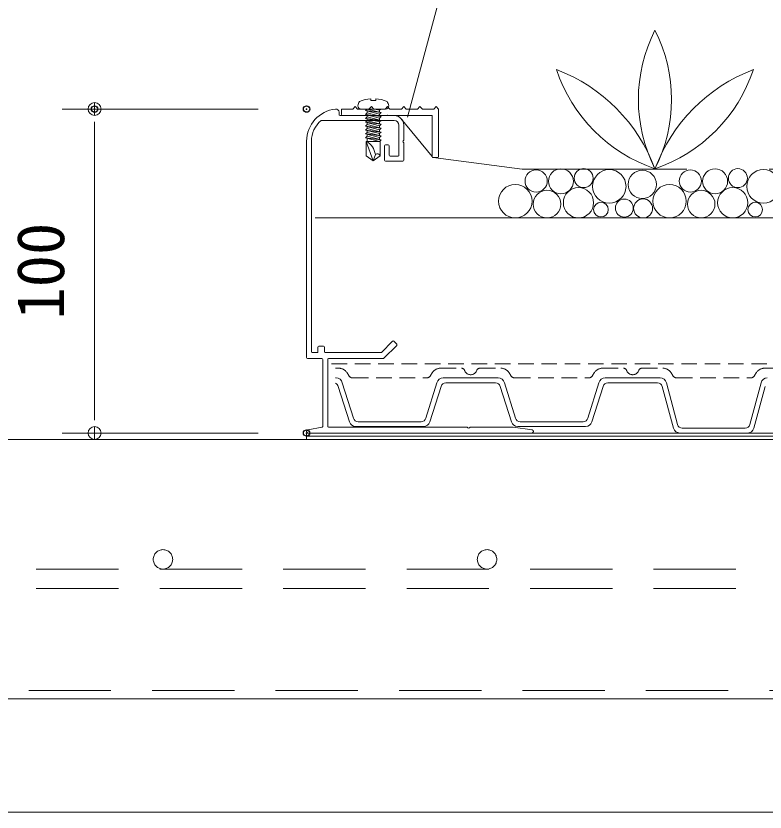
# Model space of a CAD drawing. Units: millimetres, scale not verified. Extents: x -1485 to 1485, y -1050 to 1050.
# Drawn here: x -412.7 to -181.5, y -354.6 to -108.8 of the extents above; entities that cross this region are included whole.
import ezdxf
from ezdxf.enums import TextEntityAlignment as Align

# ---------------------------------------------------------------- set-up
doc = ezdxf.new("R2010")
doc.units = ezdxf.units.MM
doc.header["$LTSCALE"] = 4
doc.header["$PDMODE"] = 32
doc.header["$PDSIZE"] = 2
for name, pattern in [('DASHED1', [1.8, 1.2, -0.6]), ('USER1', [19.05, 12.7, -6.35]), ('USER2', [9.525, 6.35, -3.175])]:
    doc.linetypes.add(name, pattern=pattern)
for name, color, linetype, lineweight in [('0-0_0', 7, 'Continuous', 18), ('0-3_KUTAI', 3, 'Continuous', 18), ('0-4_BOUSUI', 1, 'Continuous', 18), ('0-5_dannnetu', 6, 'Continuous', 18), ('0-6_KANAMONO', 4, 'Continuous', 18), ('0-7_buhin', 4, 'Continuous', 18), ('0-9_MOJI', 7, 'Continuous', 18), ('0-A_ecom', 7, 'Continuous', 18), ('0-B_GREEN', 3, 'Continuous', 18), ('0-C_FD-L', 8, 'DASHED1', 18), ('0-E_tensen', 7, 'USER2', 18)]:
    doc.layers.add(name, color=color, linetype=linetype, lineweight=lineweight)
doc.layers.add('0-1_DEFPOINTS', color=7, linetype='Continuous')
doc.styles.add('ＭＳ ゴシック', font='')
doc.styles.get('ＭＳ ゴシック').set_extended_font_data('MS Gothic')

# ---------------------------------------------------------------- blocks, each defined once
blk = doc.blocks.new('_Dot')
at = {"layer": '0-0_0'}
for p, q in [((-0.5, 0), (-1, 0)), ((0.25, 0), (-0.25, 0))]:
    blk.add_line(p, q, dxfattribs=at)
blk.add_circle((0, 0), 0.25, dxfattribs=at)
blk = doc.blocks.new('D1')
at = {"layer": '0-1_DEFPOINTS'}
for p in [(1096.582, 912.415), (1162.011, 912.415), (1162.011, 812.415)]:
    blk.add_point(p, dxfattribs=at)
at = {"layer": '0-9_MOJI'}
for p, q in [((1147.011, 912.415), (1086.582, 912.415)), ((1096.582, 820.415), (1096.582, 904.415)), ((1147.011, 812.415), (1086.582, 812.415))]:
    blk.add_line(p, q, dxfattribs=at)
at = {"layer": '0-9_MOJI', "xscale": 8, "yscale": 8}
for p, rotation in [((1096.582, 912.415), 90), ((1096.582, 812.415), 270)]:
    blk.add_blockref('_Dot', p, dxfattribs=dict(at, rotation=rotation))
at = {"layer": '0-9_MOJI', "style": 'ＭＳ ゴシック'}
blk.add_text('100', height=14.66, rotation=90, dxfattribs=at).set_placement((1091.582, 847.415), align=Align.BOTTOM_LEFT)

msp = doc.modelspace()

# ---------------------------------------------------------------- linework, layer by layer
at = {"layer": '0-3_KUTAI'}
msp.add_line((647.687, -239.585), (-751.663, -239.585), dxfattribs=at)
at = {"layer": '0-4_BOUSUI'}
for p, q in [((647.687, -238.585), (-322.989, -238.585)), ((647.687, -238.585), (-322.989, -238.585)), ((647.687, -354.585), (-751.663, -354.585))]:
    msp.add_line(p, q, dxfattribs=at)
msp.add_lwpolyline([(-322.989, -237.585), (27.011, -237.585), (27.011, -238.585), (-322.989, -238.585)], close=True, dxfattribs=at)
msp.add_lwpolyline([(-322.989, -237.585), (27.011, -237.585), (27.011, -238.585), (-322.989, -238.585)], close=True, dxfattribs=at)
at = {"layer": '0-5_dannnetu'}
msp.add_line((647.687, -319.585), (-751.663, -319.585), dxfattribs=at)
at = {"layer": '0-6_KANAMONO'}
for p, q in [((-312.262, -139.285), (-312.262, -137.585)), ((-298.668, -137.585), (-306.168, -137.585)), ((-304.818, -138.085), (-304.318, -137.585)), ((-300.018, -138.685), (-304.318, -137.585)), ((-300.518, -137.985), (-302.082, -137.585)), ((-300.518, -137.985), (-300.118, -137.585)), ((-312.989, -139.285), (-312.989, -138.585)), ((-295.989, -139.585), (-312.689, -139.585)), ((-300.518, -139.185), (-304.818, -138.085)), ((-300.018, -138.685), (-304.818, -138.085)), ((-304.818, -139.285), (-304.318, -138.785)), ((-300.018, -139.885), (-304.818, -139.285)), ((-300.518, -140.385), (-304.818, -139.285)), ((-304.818, -140.485), (-304.318, -139.985)), ((-304.318, -138.213), (-304.318, -138.785)), ((-300.018, -139.885), (-304.318, -138.785)), ((-304.318, -139.413), (-304.318, -139.985)), ((-300.018, -141.085), (-304.318, -139.985)), ((-300.518, -137.985), (-300.518, -138.558)), ((-300.518, -139.185), (-300.018, -138.685)), ((-300.518, -139.185), (-300.518, -139.758)), ((-300.518, -140.385), (-300.018, -139.885)), ((-318.532, -141.085), (-295.989, -141.085)), ((-300.018, -141.085), (-304.818, -140.485)), ((-300.518, -141.585), (-304.818, -140.485)), ((-304.818, -141.685), (-304.318, -141.185)), ((-300.018, -142.285), (-304.818, -141.685)), ((-300.518, -142.785), (-304.818, -141.685)), ((-304.818, -142.885), (-304.318, -142.385)), ((-304.318, -140.613), (-304.318, -141.185)), ((-300.018, -142.285), (-304.318, -141.185)), ((-304.318, -141.813), (-304.318, -142.385)), ((-300.018, -143.485), (-304.318, -142.385)), ((-300.518, -140.385), (-300.518, -140.958)), ((-300.518, -141.585), (-300.018, -141.085)), ((-300.518, -141.585), (-300.518, -142.158)), ((-300.518, -142.785), (-300.018, -142.285)), ((-300.018, -143.485), (-304.818, -142.885)), ((-300.518, -143.985), (-304.818, -142.885)), ((-304.818, -144.085), (-304.318, -143.585)), ((-300.018, -144.685), (-304.818, -144.085)), ((-300.518, -145.185), (-304.818, -144.085)), ((-304.818, -145.285), (-304.318, -144.785)), ((-304.318, -143.013), (-304.318, -143.585)), ((-300.018, -144.685), (-304.318, -143.585)), ((-304.318, -144.213), (-304.318, -144.785)), ((-300.018, -145.885), (-304.318, -144.785)), ((-300.518, -142.785), (-300.518, -143.358)), ((-300.518, -143.985), (-300.018, -143.485)), ((-300.518, -143.985), (-300.518, -144.558)), ((-300.518, -145.185), (-300.018, -144.685)), ((-294.489, -142.585), (-294.489, -151.841)), ((-300.018, -145.885), (-304.818, -145.285)), ((-300.518, -146.385), (-304.818, -145.285)), ((-304.818, -146.485), (-304.318, -145.985)), ((-300.018, -147.085), (-304.818, -146.485)), ((-300.518, -147.585), (-304.818, -146.485)), ((-304.318, -145.413), (-304.318, -145.985)), ((-300.018, -147.085), (-304.318, -145.985)), ((-304.318, -146.613), (-304.318, -147.585)), ((-300.518, -145.185), (-300.518, -145.758)), ((-300.518, -146.385), (-300.018, -145.885)), ((-300.518, -146.385), (-300.518, -146.958)), ((-300.518, -147.585), (-300.018, -147.085)), ((-322.989, -147.53), (-322.989, -214.285)), ((-321.489, -212.485), (-321.489, -147.53)), ((-302.418, -153.585), (-304.568, -147.585)), ((-304.568, -152.08), (-304.568, -147.585)), ((-304.568, -147.585), (-300.268, -147.585)), ((-300.268, -152.08), (-300.268, -147.585)), ((-298.989, -148.941), (-298.989, -153.341)), ((-297.789, -148.641), (-298.689, -148.641)), ((-297.489, -151.841), (-297.489, -148.941)), ((-302.418, -153.585), (-304.568, -152.08)), ((-302.418, -153.585), (-301.783, -151.58)), ((-302.418, -153.585), (-300.268, -152.08)), ((-294.789, -152.141), (-297.189, -152.141)), ((-298.689, -153.641), (-293.289, -153.641)), ((-282.562, -152.585), (-283.962, -152.585)), ((-319.489, -211.085), (-319.489, -212.485)), ((-317.789, -210.785), (-319.189, -210.785)), ((-317.489, -212.485), (-317.489, -211.085)), ((-296.474, -209.27), (-299.902, -212.698)), ((-299.156, -214.498), (-295.202, -210.543)), ((-295.202, -210.119), (-296.05, -209.27)), ((-319.789, -212.785), (-321.189, -212.785)), ((-300.114, -212.785), (-317.189, -212.785)), ((-322.689, -214.585), (-318.289, -214.585)), ((-317.989, -214.885), (-317.989, -235.534)), ((-316.489, -235.485), (-316.489, -214.885)), ((-316.189, -214.585), (-299.368, -214.585)), ((-318.237, -235.829), (-322.576, -236.593)), ((-322.489, -237.585), (-253.489, -237.585))]:
    msp.add_line(p, q, dxfattribs=at)
for points in [[(-303.168, -134.41), (-303.168, -134.91), (-301.668, -134.91), (-301.668, -134.41)], [(-312.262, -137.585), (-308.762, -137.585), (-308.012, -136.785), (-307.262, -137.585), (-303.762, -137.585), (-303.012, -136.785), (-302.262, -137.585), (-298.762, -137.585), (-298.012, -136.785), (-297.262, -137.585), (-293.762, -137.585), (-293.012, -136.785), (-292.262, -137.585), (-288.762, -137.585), (-288.012, -136.785), (-287.262, -137.585), (-283.762, -137.585), (-283.012, -136.785), (-282.262, -137.585), (-282.262, -152.285)], [(-284.262, -152.285), (-284.262, -139.585), (-297.849, -139.585), (-298.012, -139.435), (-298.157, -139.585), (-311.962, -139.585)], [(-293.202, -147.429), (-292.989, -147.217), (-292.989, -142.585)], [(-292.989, -153.341), (-292.989, -148.065), (-293.202, -147.853)], [(-273.202, -235.998), (-273.414, -235.785), (-316.189, -235.785)], [(-253.421, -236.59), (-259.239, -235.785), (-272.565, -235.785), (-272.777, -235.998)]]:
    msp.add_lwpolyline(points, dxfattribs=at)
for centre, radius, start, end in [((-302.418, -145.681), 11.296, 93.80906, 112.10088), ((-302.418, -145.681), 11.296, 67.89912, 86.19515), ((-312.989, -147.53), 10, 96.37937, 180), ((-313.989, -138.585), 1, 0, 96.37937), ((-302.509, -137.51), 4.75, 151.1191, 168.78043), ((-306.168, -136.585), 1, 180, 270), ((-298.668, -136.585), 1, 270, 360), ((-302.327, -137.51), 4.75, 11.21957, 28.8809), ((-312.689, -139.285), 0.3, 180, 270), ((-311.962, -139.285), 0.3, 180, 270), ((-295.989, -142.585), 3, 360, 90), ((-312.989, -147.53), 8.5, 130.69866, 180), ((-295.989, -142.585), 1.5, 360, 90), ((-292.989, -147.641), 0.3, 135, 225), ((-307.112, -152.327), 5.381, 7.98368, 61.7858), ((-298.689, -148.941), 0.3, 90, 180), ((-297.789, -148.941), 0.3, 0, 90), ((-301.212, -152.394), 0.995, 18.41711, 125.05239), ((-297.189, -151.841), 0.3, 180, 270), ((-294.789, -151.841), 0.3, 270, 0), ((-283.962, -152.285), 0.3, 180, 270), ((-282.562, -152.285), 0.3, 270, 360), ((-298.689, -153.341), 0.3, 180, 270), ((-293.289, -153.341), 0.3, 270, 0), ((-319.189, -211.085), 0.3, 90, 180), ((-317.789, -211.085), 0.3, 360, 90), ((-296.262, -209.483), 0.3, 45, 135), ((-295.414, -210.331), 0.3, 315, 45), ((-321.189, -212.485), 0.3, 180, 270), ((-319.789, -212.485), 0.3, 270, 0), ((-317.189, -212.485), 0.3, 180, 270), ((-300.114, -212.485), 0.3, 270, 315), ((-322.689, -214.285), 0.3, 180, 270), ((-318.289, -214.885), 0.3, 360, 90), ((-316.189, -214.885), 0.3, 90, 180), ((-299.368, -214.285), 0.3, 270, 315), ((-318.289, -235.534), 0.3, 279.98565, 0), ((-316.189, -235.485), 0.3, 180, 270), ((-322.489, -237.085), 0.5, 99.98565, 270), ((-272.989, -235.785), 0.3, 225, 315), ((-253.489, -237.085), 0.5, 270, 82.12579)]:
    msp.add_arc(centre, radius, start, end, dxfattribs=at)
at = {"layer": '0-7_buhin', "color": 2, "linetype": 'USER2'}
msp.add_line((-751.663, -317.085), (647.687, -317.085), dxfattribs=at)
at = {"layer": '0-9_MOJI'}
msp.add_line((-291.838, -140.085), (-234.137, 75.255), dxfattribs=at)
at = {"layer": '0-A_ecom', "color": 1}
for p, q in [((-322.989, -238.585), (-322.989, -239.585)), ((647.687, -238.585), (-322.989, -238.585)), ((-322.989, -238.585), (-322.989, -239.585)), ((647.687, -238.585), (-322.989, -238.585))]:
    msp.add_line(p, q, dxfattribs=at)
at = {"layer": '0-A_ecom'}
for centre, radius in [((-252.159, -159.82), 3.421), ((-244.52, -159.897), 3.851), ((-237.495, -158.921), 2.929), ((-229.6, -161.459), 5.17), ((-219.402, -160.843), 4.364), ((-204.564, -159.82), 3.421), ((-196.924, -159.897), 3.851), ((-189.899, -158.921), 2.929), ((-182.004, -161.459), 5.17), ((-258.593, -166.027), 5.158), ((-239.098, -166.514), 4.671), ((-210.998, -166.027), 5.158), ((-191.502, -166.514), 4.671), ((-248.82, -166.932), 4.253), ((-201.224, -166.932), 4.253), ((-232.154, -168.639), 2.261), ((-224.946, -168.153), 2.774), ((-219.156, -168.257), 2.929), ((-184.559, -168.639), 2.261)]:
    msp.add_circle(centre, radius, dxfattribs=at)
at = {"layer": '0-B_GREEN'}
for centre, radius, start, end in [((-173.279, -134.641), 47.326, 153.12829, 206.87401), ((-257.709, -134.641), 47.326, 333.12599, 26.87171), ((-264.189, -174.01), 51.907, 20.26163, 69.3585), ((-199.746, -109.994), 48.659, 198.50209, 251.11695), ((-166.799, -174.01), 51.907, 110.6415, 159.73837), ((-231.242, -109.994), 48.659, 288.88305, 341.49791)]:
    msp.add_arc(centre, radius, start, end, dxfattribs=at)
at = {"layer": '0-C_FD-L', "color": 4, "linetype": 'USER1'}
for p, q in [((-293.868, -140.464), (-284.262, -152.285)), ((-283.962, -152.585), (-256.488, -156.185)), ((-256.488, -156.185), (-118.619, -156.185))]:
    msp.add_line(p, q, dxfattribs=at)
at = {"layer": '0-C_FD-L', "color": 4, "linetype": 'Continuous'}
msp.add_line((-320.368, -171.185), (-87.806, -171.185), dxfattribs=at)
at = {"layer": '0-C_FD-L'}
for p, q in [((-94.525, -216.185), (-316.489, -216.185)), ((-314.118, -217.585), (-313.067, -217.585)), ((-281.67, -217.585), (-275.197, -217.585)), ((-269.54, -217.585), (-263.067, -217.585)), ((-231.67, -217.585), (-225.197, -217.585)), ((-219.54, -217.585), (-213.067, -217.585)), ((-181.67, -217.585), (-175.197, -217.585)), ((-310.494, -219.042), (-310.005, -219.857)), ((-308.719, -220.585), (-286.017, -220.585)), ((-284.731, -219.857), (-284.242, -219.042)), ((-260.494, -219.042), (-260.005, -219.857)), ((-258.719, -220.585), (-236.017, -220.585)), ((-234.731, -219.857), (-234.242, -219.042)), ((-210.494, -219.042), (-210.005, -219.857)), ((-208.719, -220.585), (-186.017, -220.585)), ((-184.731, -219.857), (-184.242, -219.042))]:
    msp.add_line(p, q, dxfattribs=at)
at = {"layer": '0-C_FD-L', "linetype": 'Continuous'}
for p, q in [((-314.118, -220.585), (-313.903, -220.585)), ((-280.833, -220.585), (-263.903, -220.585)), ((-230.833, -220.585), (-213.903, -220.585)), ((-309.763, -234.103), (-313.221, -223.197)), ((-311.971, -222.068), (-308.513, -232.974)), ((-286.223, -232.974), (-282.765, -222.068)), ((-281.515, -223.197), (-284.973, -234.103)), ((-264.67, -222.085), (-280.066, -222.085)), ((-259.763, -234.103), (-263.221, -223.197)), ((-261.971, -222.068), (-258.513, -232.974)), ((-236.223, -232.974), (-232.765, -222.068)), ((-231.515, -223.197), (-234.973, -234.103)), ((-214.67, -222.085), (-230.066, -222.085)), ((-209.763, -236.103), (-213.221, -223.197)), ((-211.971, -222.068), (-208.513, -234.974)), ((-186.223, -234.974), (-182.765, -222.068)), ((-181.515, -223.197), (-184.973, -236.103)), ((-286.905, -235.585), (-307.831, -235.585)), ((-307.064, -234.085), (-287.672, -234.085)), ((-236.905, -235.585), (-257.831, -235.585)), ((-257.064, -234.085), (-237.672, -234.085)), ((-186.905, -237.585), (-207.831, -237.585)), ((-207.064, -236.085), (-187.672, -236.085))]:
    msp.add_line(p, q, dxfattribs=at)
at = {"layer": '0-C_FD-L'}
for centre, radius, start, end in [((-313.067, -220.585), 3, 30.96376, 90), ((-281.67, -220.585), 3, 90, 149.03624), ((-275.197, -218.585), 1, 19.47122, 90), ((-272.368, -217.585), 2, 199.47122, 340.52878), ((-269.54, -218.585), 1, 90, 160.52878), ((-263.067, -220.585), 3, 30.96376, 90), ((-231.67, -220.585), 3, 90, 149.03624), ((-225.197, -218.585), 1, 19.47122, 90), ((-222.368, -217.585), 2, 199.47122, 340.52878), ((-219.54, -218.585), 1, 90, 160.52878), ((-213.067, -220.585), 3, 30.96376, 90), ((-181.67, -220.585), 3, 90, 149.03624), ((-308.719, -219.085), 1.5, 210.96376, 270), ((-286.017, -219.085), 1.5, 270, 329.03624), ((-258.719, -219.085), 1.5, 210.96376, 270), ((-236.017, -219.085), 1.5, 270, 329.03624), ((-208.719, -219.085), 1.5, 210.96376, 270), ((-186.017, -219.085), 1.5, 270, 329.03624)]:
    msp.add_arc(centre, radius, start, end, dxfattribs=at)
at = {"layer": '0-C_FD-L', "linetype": 'Continuous'}
for centre, radius, start, end in [((-313.903, -222.585), 2, 15, 90), ((-280.833, -222.585), 2, 90, 165), ((-263.903, -222.585), 2, 15, 90), ((-230.833, -222.585), 2, 90, 165), ((-213.903, -222.585), 2, 15, 90), ((-180.833, -222.585), 2, 90, 165), ((-314.67, -223.585), 1.5, 15, 68.40846), ((-280.066, -223.585), 1.5, 90, 165), ((-264.67, -223.585), 1.5, 15, 90), ((-230.066, -223.585), 1.5, 90, 165), ((-214.67, -223.585), 1.5, 15, 90), ((-307.064, -232.585), 1.5, 195, 270), ((-287.672, -232.585), 1.5, 270, 345), ((-257.064, -232.585), 1.5, 195, 270), ((-237.672, -232.585), 1.5, 270, 345), ((-307.831, -233.585), 2, 195, 270), ((-286.905, -233.585), 2, 270, 345), ((-257.831, -233.585), 2, 195, 270), ((-236.905, -233.585), 2, 270, 345), ((-207.064, -234.585), 1.5, 195, 270), ((-187.672, -234.585), 1.5, 270, 345), ((-207.831, -235.585), 2, 195, 270), ((-186.905, -235.585), 2, 270, 345)]:
    msp.add_arc(centre, radius, start, end, dxfattribs=at)
at = {"layer": '0-E_tensen'}
for p, q in [((647.687, -279.585), (-751.663, -279.585)), ((647.687, -285.585), (-751.663, -285.585))]:
    msp.add_line(p, q, dxfattribs=at)
for centre in [(-367.313, -276.585), (-267.313, -276.585)]:
    msp.add_circle(centre, 3, dxfattribs=at)

# ---------------------------------------------------------------- block references
at = {"layer": '0-9_MOJI'}
msp.add_blockref('D1', (-1485, -1050), dxfattribs=at)

doc.saveas('drawing.dxf')
